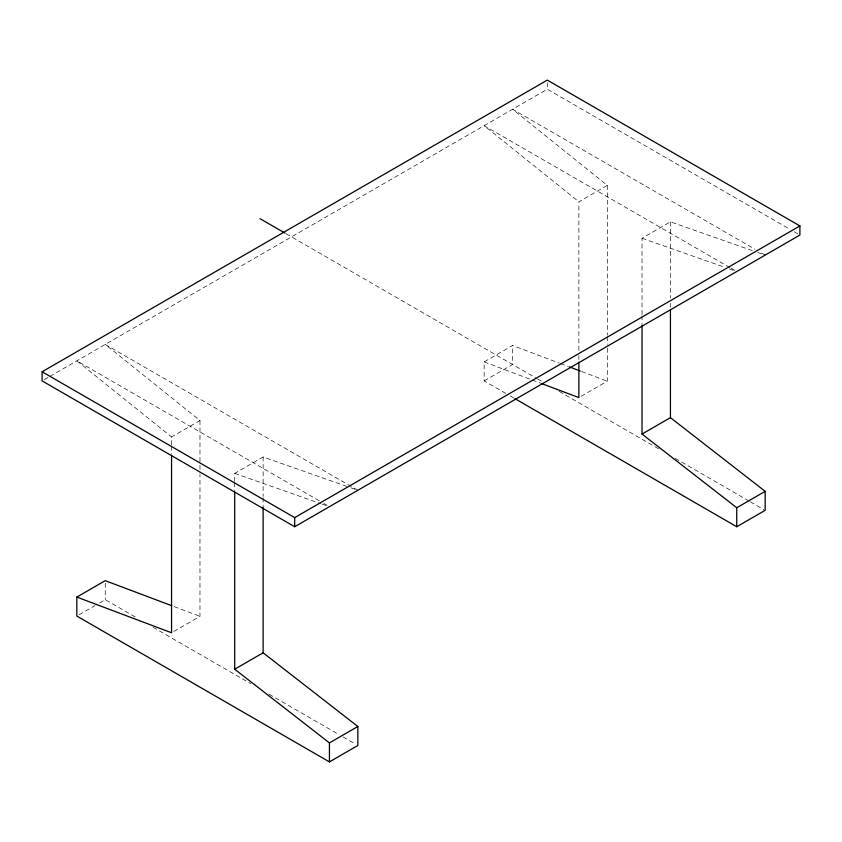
<?xml version="1.0" encoding="UTF-8"?>
<svg xmlns="http://www.w3.org/2000/svg" width="842" height="842" viewBox="0 0 842 842"><rect width="100%" height="100%" fill="white"/><g stroke="black" fill="none" stroke-linecap="round" stroke-linejoin="round"><path stroke-width="0.63" stroke-dasharray="4.21 3.16" d="M44.342 379.595L48.825 377.016M49.941 376.363L547.3 89.22L789.659 229.14M171.558 444.829L171.558 436.945L199.975 420.537L105.25 344.431L357.85 490.276L350.472 487.676M578.875 350.293L578.875 201.785L607.293 185.377L512.567 109.271L754.927 249.2M234.708 481.287L234.708 473.404L263.125 456.995L349.241 487.244M642.025 314.466L642.025 238.244L670.442 221.835L752.864 250.79M505.768 393.382L484.15 380.9L484.15 361.902L512.567 345.494L559.32 363.113M79.106 614.744L95.02 605.556M99.566 602.935L105.25 599.651L137.109 618.049M484.15 380.9L512.567 364.491L512.567 345.494M173.831 631.458L199.975 616.355L199.975 474.425M581.148 396.287L607.293 381.194L607.293 345.715M757.789 252.516L765.168 255.105L759.473 251.821M642.025 238.244L724.446 267.198M729.372 268.924L734.287 270.65M234.708 473.404L320.823 503.653M322.054 504.084L329.433 506.673M560.54 363.576L567.929 366.365M581.454 371.459L607.293 381.194M484.15 361.902L530.902 379.521M532.123 379.984L540.743 383.236M174.136 606.619L199.975 616.355M794.206 231.771L799.9 235.055M729.919 267.577L484.15 125.679L578.875 201.785M731.056 268.23L736.75 271.513M286.133 233.76L536.459 378.29M537.596 378.942L542.153 381.573M559.214 391.425L659.349 449.228M675.273 458.427L749.233 501.127M750.38 501.79L764.031 509.673M510.315 396.003L513.736 397.982M319.192 500.769L76.832 360.839L171.558 436.945M323.738 503.39L327.159 505.368M153.044 627.248L250.895 683.736M269.103 694.25L338.505 734.319M343.062 736.95L355.577 744.181M670.442 221.835L670.442 298.057M670.442 303.32L670.442 307.256M642.025 315.782L642.025 323.665M607.293 185.377L607.293 335.2M607.293 336.516L607.293 344.399M578.875 355.545L578.875 359.492M547.3 82.705L547.3 89.22M263.125 456.995L263.125 496.422M263.125 497.738L263.125 505.621M234.708 482.603L234.708 490.486M199.975 420.537L199.975 463.91M199.975 465.226L199.975 473.109M171.558 446.144L171.558 454.027M105.25 583.19L105.25 599.651"/><path stroke-width="1.26" d="M42.1 371.775L547.3 80.106L799.9 225.94L799.9 235.055L294.7 526.734L42.1 380.889L42.1 371.775L294.7 517.62L799.9 225.94M263.125 506.937L263.125 652.813L357.85 726.499L357.85 745.486L329.433 761.894L76.832 616.06L76.832 597.073L105.25 580.664L171.684 605.693M329.433 761.894L329.433 742.907L234.708 669.222L263.125 652.813M670.442 417.653L765.168 491.339L765.168 510.326L736.75 526.734L736.75 507.747L642.025 434.062L670.442 417.653L670.442 309.888M329.433 742.907L357.85 726.499M736.75 507.747L765.168 491.339M569.16 366.828L580.233 370.996M541.974 383.699L578.875 397.603L578.875 362.123M76.832 597.073L171.558 632.763L171.558 455.343M259.967 218.657L284.996 233.108M514.872 398.634L736.75 526.734M642.025 324.98L642.025 434.062M294.7 517.62L294.7 526.734M234.708 491.802L234.708 669.222"/></g></svg>
